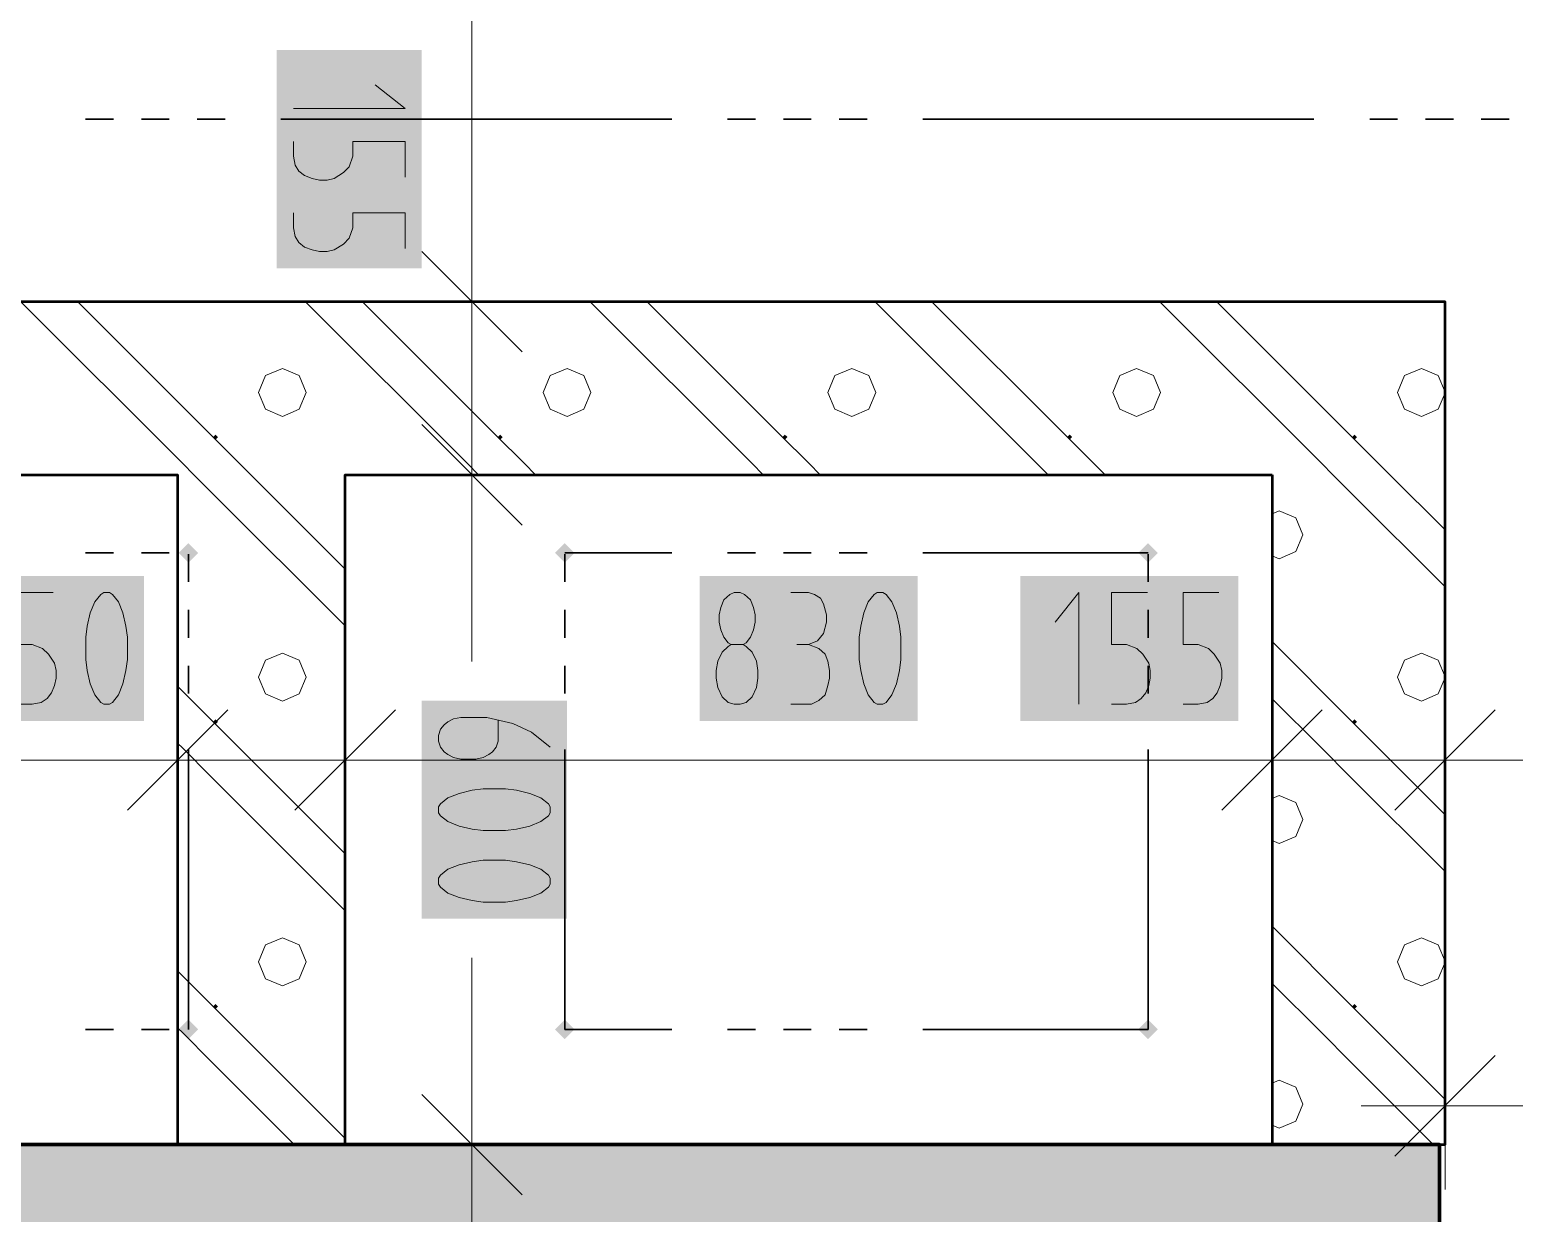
# Model space of a CAD drawing. Header units: millimetres. Extents: x 0 to 594, y 0 to 420.
# Drawn here: x 420.8 to 431.6, y 267.39 to 276.01 of the extents above; entities that cross this region are included whole.
import ezdxf

# ---------------------------------------------------------------- set-up
doc = ezdxf.new("R2010")
doc.units = ezdxf.units.MM
doc.header["$LTSCALE"] = 8
for name, color, linetype in [('PDF_Instalacni prizdivky', 7, 'Continuous'), ('PDF_Koty delkove', 7, 'Continuous'), ('PDF_Pozarni useky', 3, 'Continuous'), ('PDF_Steny vnitrni', 7, 'Continuous')]:
    doc.layers.add(name, color=color, linetype=linetype)

msp = doc.modelspace()

# ---------------------------------------------------------------- linework, layer by layer
at = {"layer": 'PDF_Instalacni prizdivky', "lineweight": 50}
for points in [[(431.101, 272.768), (431.101, 273.377), (431.101, 274.027), (409.891, 274.027), (409.891, 272.768), (409.931, 272.768), (409.931, 273.987), (411.963, 273.987), (411.963, 272.768), (421.877, 272.768), (421.877, 267.892), (423.096, 267.892), (423.096, 272.768), (429.841, 272.768)], [(429.841, 272.768), (429.841, 267.892), (431.06, 267.892), (431.101, 267.892), (431.101, 272.768)]]:
    msp.add_lwpolyline(points, dxfattribs=at)
at = {"layer": 'PDF_Instalacni prizdivky', "lineweight": 9}
for points in [[(420.735, 274.027), (421.914, 272.849)], [(421.15, 274.027), (422.121, 273.056)], [(422.808, 274.027), (423.986, 272.849)], [(423.222, 274.027), (424.193, 273.056)], [(424.88, 274.027), (426.058, 272.849)], [(425.294, 274.027), (426.265, 273.056)], [(426.952, 274.027), (428.13, 272.849)], [(427.366, 274.027), (428.338, 273.056)], [(429.024, 274.027), (430.203, 272.849)], [(429.439, 274.027), (430.41, 273.056)], [(431.096, 274.027), (431.101, 274.023)], [(431.101, 273.37), (431.051, 273.49), (430.928, 273.541), (430.805, 273.49), (430.754, 273.367), (430.805, 273.244), (430.928, 273.193), (431.051, 273.244), (431.101, 273.364)], [(422.121, 273.056), (422.328, 272.849)], [(424.193, 273.056), (424.4, 272.849)], [(426.265, 273.056), (426.473, 272.849)], [(428.338, 273.056), (428.545, 272.849)], [(430.41, 273.056), (430.617, 272.849)], [(421.914, 272.849), (421.995, 272.768)], [(422.328, 272.849), (422.409, 272.768), (423.096, 272.081)], [(423.986, 272.849), (424.067, 272.768)], [(424.4, 272.849), (424.482, 272.768)], [(426.058, 272.849), (426.139, 272.768)], [(426.473, 272.849), (426.554, 272.768)], [(428.13, 272.849), (428.212, 272.768)], [(428.545, 272.849), (428.626, 272.768)], [(430.203, 272.849), (430.284, 272.768)], [(430.617, 272.849), (430.698, 272.768)], [(421.995, 272.768), (422.121, 272.642), (423.096, 271.667)], [(430.284, 272.768), (430.41, 272.642), (431.101, 271.951)], [(430.698, 272.768), (431.101, 272.366)], [(429.841, 272.178), (429.892, 272.157), (430.015, 272.208), (430.066, 272.331), (430.015, 272.454), (429.892, 272.505), (429.841, 272.484)], [(429.841, 271.553), (430.41, 270.984)], [(431.101, 271.298), (431.051, 271.418), (430.928, 271.469), (430.805, 271.418), (430.754, 271.295), (430.805, 271.172), (430.928, 271.121), (431.051, 271.172), (431.101, 271.292)], [(421.877, 271.228), (422.121, 270.984), (422.328, 270.777), (423.096, 270.009)], [(429.841, 271.138), (430.203, 270.777), (430.41, 270.57), (431.101, 269.879)], [(430.41, 270.984), (430.617, 270.777)], [(421.877, 270.813), (421.914, 270.777), (422.121, 270.57), (423.096, 269.594)], [(430.617, 270.777), (431.101, 270.293)], [(429.841, 270.106), (429.892, 270.085), (430.015, 270.136), (430.066, 270.259), (430.015, 270.382), (429.892, 270.433), (429.841, 270.412)], [(429.841, 269.481), (430.41, 268.912)], [(431.101, 269.226), (431.051, 269.346), (430.928, 269.397), (430.805, 269.346), (430.754, 269.223), (430.805, 269.1), (430.928, 269.049), (431.051, 269.1), (431.101, 269.219)], [(421.877, 269.156), (422.121, 268.912), (422.328, 268.705), (423.096, 267.937)], [(429.841, 269.066), (430.203, 268.705), (430.41, 268.497), (431.015, 267.892)], [(430.41, 268.912), (430.617, 268.705)], [(421.877, 268.741), (421.914, 268.705), (422.121, 268.497), (422.726, 267.892)], [(430.617, 268.705), (431.101, 268.221)], [(429.841, 268.034), (429.892, 268.013), (430.015, 268.064), (430.066, 268.187), (430.015, 268.31), (429.892, 268.361), (429.841, 268.34)]]:
    msp.add_lwpolyline(points, dxfattribs=at)
for points in [[(422.639, 273.193), (422.762, 273.244), (422.813, 273.367), (422.762, 273.49), (422.639, 273.541), (422.516, 273.49), (422.465, 273.367), (422.516, 273.244)], [(424.711, 273.193), (424.834, 273.244), (424.885, 273.367), (424.834, 273.49), (424.711, 273.541), (424.588, 273.49), (424.537, 273.367), (424.588, 273.244)], [(426.783, 273.193), (426.906, 273.244), (426.957, 273.367), (426.906, 273.49), (426.783, 273.541), (426.66, 273.49), (426.609, 273.367), (426.66, 273.244)], [(428.856, 273.193), (428.979, 273.244), (429.03, 273.367), (428.979, 273.49), (428.856, 273.541), (428.733, 273.49), (428.682, 273.367), (428.733, 273.244)], [(422.639, 271.121), (422.762, 271.172), (422.813, 271.295), (422.762, 271.418), (422.639, 271.469), (422.516, 271.418), (422.465, 271.295), (422.516, 271.172)], [(422.639, 269.049), (422.762, 269.1), (422.813, 269.223), (422.762, 269.346), (422.639, 269.397), (422.516, 269.346), (422.465, 269.223), (422.516, 269.1)]]:
    msp.add_lwpolyline(points, close=True, dxfattribs=at)
at = {"layer": 'PDF_Instalacni prizdivky', "lineweight": 9, "transparency": 33554559}
for points in [[(422.152, 273.06), (422.17, 273.042), (422.134, 273.042), (422.152, 273.024)], [(424.224, 273.06), (424.242, 273.042), (424.206, 273.042), (424.224, 273.024)], [(426.296, 273.06), (426.315, 273.042), (426.278, 273.042), (426.296, 273.024)], [(428.369, 273.06), (428.387, 273.042), (428.35, 273.042), (428.369, 273.024)], [(430.441, 273.06), (430.459, 273.042), (430.423, 273.042), (430.441, 273.024)], [(422.152, 270.988), (422.17, 270.97), (422.134, 270.97), (422.152, 270.951)], [(430.441, 270.988), (430.459, 270.97), (430.423, 270.97), (430.441, 270.951)], [(422.152, 268.916), (422.17, 268.897), (422.134, 268.897), (422.152, 268.879)], [(430.441, 268.916), (430.459, 268.897), (430.423, 268.897), (430.441, 268.879)]]:
    msp.add_solid(points, dxfattribs=at)
at = {"layer": 'PDF_Koty delkove', "lineweight": 18}
for points in [[(424.019, 298.041), (424.019, 287.469), (424.019, 284.966), (424.019, 281.89), (424.019, 281.209), (424.019, 278.392), (424.019, 274.027), (424.019, 272.768), (424.019, 271.408)], [(422.719, 275.433), (423.532, 275.433), (423.315, 275.606)], [(423.532, 274.934), (423.532, 275.194), (423.153, 275.194), (423.153, 275.086), (423.125, 275.01), (423.085, 274.967), (423.017, 274.924), (422.964, 274.913), (422.909, 274.913), (422.855, 274.924), (422.801, 274.945), (422.76, 274.978), (422.733, 275.021), (422.719, 275.086), (422.719, 275.194)], [(423.532, 274.414), (423.532, 274.674), (423.153, 274.674), (423.153, 274.566), (423.125, 274.49), (423.085, 274.447), (423.017, 274.404), (422.964, 274.393), (422.909, 274.393), (422.855, 274.404), (422.801, 274.425), (422.76, 274.458), (422.733, 274.501), (422.719, 274.566), (422.719, 274.674)], [(423.653, 274.393), (424.385, 273.662)], [(423.41, 274.027), (424.019, 274.027), (424.629, 274.027)], [(423.653, 273.134), (424.385, 272.402)], [(423.41, 272.768), (424.019, 272.768), (424.629, 272.768)], [(420.97, 271.91), (420.71, 271.91), (420.71, 271.532), (420.819, 271.532), (420.894, 271.504), (420.938, 271.463), (420.98, 271.396), (420.992, 271.342), (420.992, 271.288), (420.98, 271.233), (420.959, 271.18), (420.927, 271.139), (420.884, 271.111), (420.819, 271.098), (420.71, 271.098)], [(425.905, 271.532), (425.884, 271.545), (425.851, 271.586), (425.83, 271.64), (425.819, 271.694), (425.819, 271.749), (425.83, 271.802), (425.851, 271.857), (425.895, 271.897), (425.927, 271.91), (425.97, 271.91), (426.003, 271.897), (426.046, 271.857), (426.068, 271.802), (426.079, 271.749), (426.079, 271.694), (426.068, 271.64), (426.046, 271.586), (426.014, 271.545), (425.992, 271.532)], [(426.339, 271.91), (426.469, 271.91), (426.512, 271.897), (426.555, 271.87), (426.577, 271.829), (426.599, 271.749), (426.599, 271.694), (426.577, 271.613), (426.534, 271.558), (426.469, 271.532), (426.382, 271.532)], [(428.435, 271.098), (428.435, 271.91), (428.262, 271.694)], [(428.934, 271.91), (428.674, 271.91), (428.674, 271.532), (428.782, 271.532), (428.858, 271.504), (428.901, 271.463), (428.944, 271.396), (428.955, 271.342), (428.955, 271.288), (428.944, 271.233), (428.923, 271.18), (428.89, 271.139), (428.847, 271.111), (428.782, 271.098), (428.674, 271.098)], [(429.454, 271.91), (429.194, 271.91), (429.194, 271.532), (429.303, 271.532), (429.378, 271.504), (429.421, 271.463), (429.464, 271.396), (429.475, 271.342), (429.475, 271.288), (429.464, 271.233), (429.443, 271.18)], [(426.1, 271.288), (426.1, 271.342), (426.089, 271.41), (426.057, 271.477), (426.014, 271.518), (425.992, 271.532), (425.905, 271.532), (425.884, 271.518), (425.84, 271.477), (425.808, 271.41)], [(426.339, 271.098), (426.49, 271.098), (426.544, 271.125), (426.588, 271.166), (426.609, 271.233), (426.62, 271.288), (426.62, 271.342), (426.609, 271.41), (426.588, 271.463), (426.544, 271.504), (426.469, 271.532)], [(425.808, 271.41), (425.797, 271.342), (425.797, 271.288), (425.808, 271.22), (425.84, 271.152), (425.884, 271.111), (425.927, 271.098), (425.97, 271.098), (426.014, 271.111), (426.057, 271.152), (426.089, 271.22), (426.1, 271.288)], [(421.877, 270.082), (421.877, 270.691), (421.877, 271.301)], [(423.096, 270.082), (423.096, 270.691), (423.096, 271.301)], [(429.841, 270.082), (429.841, 270.691), (429.841, 271.301)], [(431.101, 270.082), (431.101, 270.691), (431.101, 271.301)], [(429.443, 271.18), (429.41, 271.139), (429.368, 271.111), (429.303, 271.098), (429.194, 271.098)], [(421.511, 270.326), (422.243, 271.057)], [(422.73, 270.326), (423.462, 271.057)], [(424.169, 270.752), (424.141, 270.731), (424.101, 270.709), (424.047, 270.698), (423.939, 270.698), (423.884, 270.709), (423.844, 270.731), (423.817, 270.752), (423.789, 270.785), (423.775, 270.828), (423.775, 270.871), (423.789, 270.915), (423.817, 270.947), (423.844, 270.969), (423.884, 270.991), (423.939, 271.002), (424.128, 271.002), (424.317, 270.958), (424.453, 270.893), (424.588, 270.785)], [(424.209, 270.98), (424.209, 270.828), (424.196, 270.785), (424.169, 270.752)], [(429.475, 270.326), (430.207, 271.057)], [(430.735, 270.326), (431.466, 271.057)], [(387.706, 270.691), (397.864, 270.691), (409.891, 270.691), (411.963, 270.691), (421.877, 270.691), (423.096, 270.691), (429.841, 270.691), (431.101, 270.691), (435.733, 270.691)], [(424.588, 269.831), (424.575, 269.853), (424.521, 269.896), (424.439, 269.928), (424.344, 269.95), (424.264, 269.962), (424.101, 269.962), (424.02, 269.95), (423.925, 269.928), (423.844, 269.896), (423.789, 269.853), (423.775, 269.831), (423.775, 269.788), (423.789, 269.766), (423.844, 269.723), (423.925, 269.69), (424.02, 269.669), (424.101, 269.658)], [(424.101, 269.658), (424.264, 269.658), (424.344, 269.669), (424.439, 269.69), (424.521, 269.723), (424.575, 269.766), (424.588, 269.788), (424.588, 269.831)], [(424.019, 269.252), (424.019, 267.892), (424.019, 266.267), (424.019, 266.023), (424.019, 264.56), (424.019, 251.152), (424.019, 249.689), (424.019, 249.445), (424.019, 247.82), (424.019, 247.292), (424.019, 204.1), (424.019, 199.224), (424.019, 198.005), (424.019, 185.816), (424.019, 185.003), (424.019, 149.166)], [(431.101, 267.565), (431.101, 268.175), (431.101, 268.784)], [(430.735, 267.809), (431.466, 268.54)], [(423.653, 268.258), (424.385, 267.526)], [(431.101, 268.175), (430.491, 268.175)], [(431.101, 268.175), (455.886, 268.175)], [(423.41, 267.892), (424.019, 267.892), (424.629, 267.892)]]:
    msp.add_lwpolyline(points, dxfattribs=at)
for points in [[(421.512, 271.424), (421.512, 271.586), (421.501, 271.666), (421.479, 271.762), (421.447, 271.843), (421.404, 271.897), (421.382, 271.91), (421.339, 271.91), (421.317, 271.897), (421.274, 271.843), (421.241, 271.762), (421.219, 271.666), (421.208, 271.586), (421.208, 271.424), (421.219, 271.342), (421.241, 271.247), (421.274, 271.166), (421.317, 271.111), (421.339, 271.098), (421.382, 271.098), (421.404, 271.111), (421.447, 271.166), (421.479, 271.247), (421.501, 271.342)], [(427.14, 271.424), (427.14, 271.586), (427.129, 271.666), (427.108, 271.762), (427.075, 271.843), (427.033, 271.897), (427.01, 271.91), (426.968, 271.91), (426.945, 271.897), (426.903, 271.843), (426.87, 271.762), (426.848, 271.666), (426.837, 271.586), (426.837, 271.424), (426.848, 271.342), (426.87, 271.247), (426.903, 271.166), (426.945, 271.111), (426.968, 271.098), (427.01, 271.098), (427.033, 271.111), (427.075, 271.166), (427.108, 271.247), (427.129, 271.342)], [(424.101, 270.178), (424.264, 270.178), (424.344, 270.189), (424.439, 270.211), (424.521, 270.243), (424.575, 270.286), (424.588, 270.308), (424.588, 270.351), (424.575, 270.373), (424.521, 270.416), (424.439, 270.448), (424.344, 270.471), (424.264, 270.482), (424.101, 270.482), (424.02, 270.471), (423.925, 270.448), (423.844, 270.416), (423.789, 270.373), (423.775, 270.351), (423.775, 270.308), (423.789, 270.286), (423.844, 270.243), (423.925, 270.211), (424.02, 270.189)]]:
    msp.add_lwpolyline(points, close=True, dxfattribs=at)
at = {"layer": 'PDF_Koty delkove', "color": 7, "lineweight": 18, "true_color": 0xffffff, "transparency": 33554559}
for points in [[(422.597, 275.859), (422.597, 274.271), (423.653, 275.859), (423.653, 274.271)], [(420.046, 270.976), (421.633, 270.976), (420.046, 272.032), (421.633, 272.032)], [(425.675, 270.976), (427.262, 270.976), (425.675, 272.032), (427.262, 272.032)], [(428.01, 270.976), (429.597, 270.976), (428.01, 272.032), (429.597, 272.032)], [(423.653, 271.124), (423.653, 269.536), (424.71, 271.124), (424.71, 269.536)]]:
    msp.add_solid(points, dxfattribs=at)
at = {"layer": 'PDF_Pozarni useky', "lineweight": 35}
for points in [[(421.206, 275.355), (421.409, 275.355)], [(421.613, 275.355), (421.816, 275.355)], [(422.019, 275.355), (422.222, 275.355)], [(422.628, 275.355), (425.473, 275.355)], [(425.879, 275.355), (426.082, 275.355)], [(426.285, 275.355), (426.488, 275.355)], [(426.692, 275.355), (426.895, 275.355)], [(427.301, 275.355), (430.145, 275.355)], [(430.552, 275.355), (430.755, 275.355)], [(430.958, 275.355), (431.161, 275.355)], [(431.364, 275.355), (431.567, 275.355)], [(421.206, 272.199), (421.409, 272.199)], [(421.613, 272.199), (421.816, 272.199)], [(421.955, 272.191), (421.955, 271.988)], [(424.694, 272.199), (425.473, 272.199)], [(424.694, 272.191), (424.694, 271.988)], [(425.879, 272.199), (426.082, 272.199)], [(426.285, 272.199), (426.488, 272.199)], [(426.692, 272.199), (426.895, 272.199)], [(427.301, 272.199), (428.939, 272.199)], [(428.939, 272.191), (428.939, 271.988)], [(421.955, 271.785), (421.955, 271.582)], [(424.694, 271.785), (424.694, 271.582)], [(428.939, 271.785), (428.939, 271.582)], [(421.955, 271.378), (421.955, 271.175)], [(424.694, 271.378), (424.694, 271.175)], [(428.939, 271.378), (428.939, 271.175)], [(421.955, 270.769), (421.955, 268.731)], [(424.694, 270.769), (424.694, 268.731)], [(428.939, 270.769), (428.939, 268.731)], [(421.206, 268.731), (421.409, 268.731)], [(421.613, 268.731), (421.816, 268.731)], [(424.694, 268.731), (425.473, 268.731)], [(425.879, 268.731), (426.082, 268.731)], [(426.285, 268.731), (426.488, 268.731)], [(426.692, 268.731), (426.895, 268.731)], [(427.301, 268.731), (428.939, 268.731)]]:
    msp.add_lwpolyline(points, dxfattribs=at)
at = {"layer": 'PDF_Pozarni useky', "lineweight": 35, "transparency": 33554559}
for points in [[(421.884, 272.199), (421.955, 272.27), (421.955, 272.128), (422.026, 272.199)], [(421.955, 272.27), (422.026, 272.199), (421.884, 272.199), (421.955, 272.128)], [(424.694, 272.27), (424.765, 272.199), (424.623, 272.199), (424.694, 272.128)], [(424.623, 272.199), (424.694, 272.27), (424.694, 272.128), (424.765, 272.199)], [(428.939, 272.27), (429.01, 272.199), (428.868, 272.199), (428.939, 272.128)], [(428.868, 272.199), (428.939, 272.27), (428.939, 272.128), (429.01, 272.199)], [(421.884, 268.731), (421.955, 268.802), (421.955, 268.66), (422.026, 268.731)], [(421.955, 268.802), (422.026, 268.731), (421.884, 268.731), (421.955, 268.66)], [(424.694, 268.802), (424.765, 268.731), (424.623, 268.731), (424.694, 268.66)], [(424.623, 268.731), (424.694, 268.802), (424.694, 268.66), (424.765, 268.731)], [(428.868, 268.731), (428.939, 268.802), (428.939, 268.66), (429.01, 268.731)], [(428.939, 268.802), (429.01, 268.731), (428.868, 268.731), (428.939, 268.66)]]:
    msp.add_solid(points, dxfattribs=at)
at = {"layer": 'PDF_Steny vnitrni', "lineweight": 70}
msp.add_lwpolyline([(431.06, 266.267), (431.06, 267.892), (429.841, 267.892), (423.096, 267.892), (421.877, 267.892), (411.963, 267.892)], dxfattribs=at)
at = {"layer": 'PDF_Steny vnitrni', "color": 9, "lineweight": 9, "true_color": 0xc0c0c0, "transparency": 33554559}
msp.add_solid([(431.06, 267.892), (409.931, 267.892), (431.06, 266.267), (409.931, 266.267)], dxfattribs=at)

doc.saveas('drawing.dxf')
